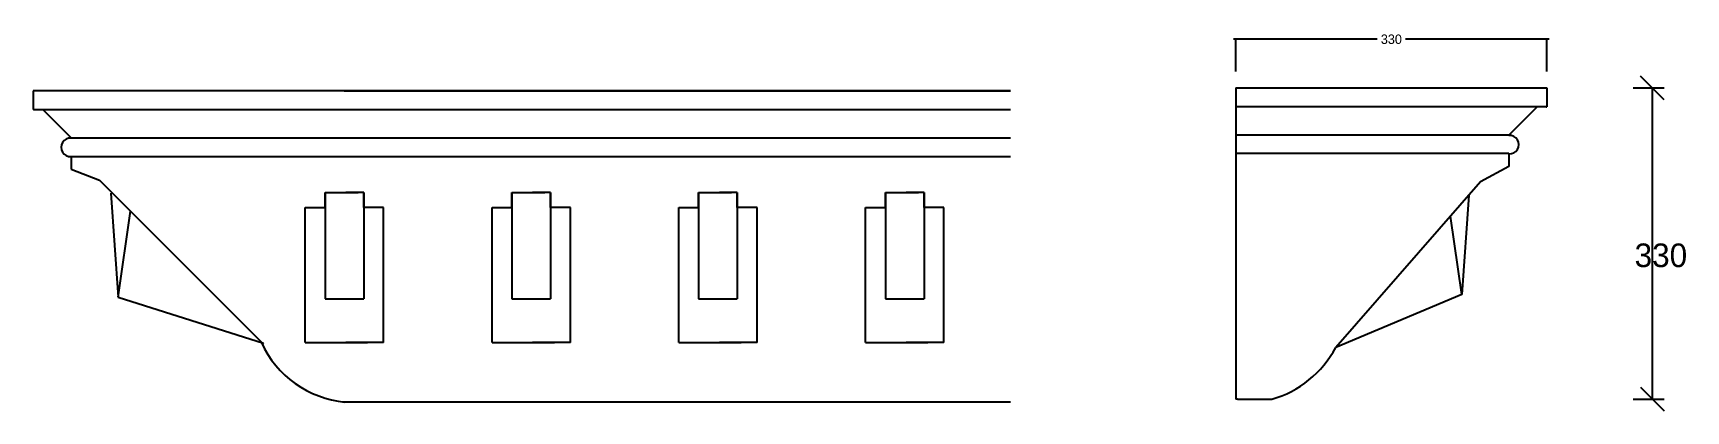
# Model space of a CAD drawing. Header units: metres. Extents: x 336 to 511, y 8 to 48.
import ezdxf

# ---------------------------------------------------------------- set-up
doc = ezdxf.new("R2010")
doc.units = ezdxf.units.M
doc.dimstyles.get("Standard").update_dxf_attribs({"dimtxt": 2.5, "dimasz": 2.5, "dimexe": 1.25, "dimexo": 0.625, "dimtad": 1, "dimcen": 2.5, "dimazin": 3, "dimtfac": 1, "dimtmove": 0, "dimatfit": 3})

# ---------------------------------------------------------------- blocks, each defined once
blk = doc.blocks.new('1')
for p, q in [((-0.21, 1.43), (-0.21, 1.59)), ((-0.21, 1.59), (-0.21, 0.46)), ((-0.21, 1.59), (-0.02, 1.59)), ((-0.06, 1.59), (0.14, 1.59)), ((0.2, 1.59), (0.01, 1.59)), ((0.2, 1.59), (0.2, 0.46)), ((0.2, 1.43), (0.2, 1.59)), ((-0.42, 0), (-0.42, 1.43)), ((-0.42, 1.43), (-0.21, 1.43)), ((0.41, 1.43), (0.2, 1.43)), ((0.41, 0), (0.41, 1.43)), ((-0.21, 0.46), (0.2, 0.46)), ((-0.42, 0), (-0.02, 0)), ((-0.24, 0), (0.24, 0)), ((0.41, 0), (0.01, 0))]:
    blk.add_line(p, q)
blk = doc.blocks.new('_OBLIQUE')
at = {"color": 0, "linetype": 'BYBLOCK'}
blk.add_line((-0.5, -0.5), (0.5, 0.5), dxfattribs=at)
blk = doc.blocks.new('*D1')
for p, q in [((478.15, 46.93), (462.9, 46.93)), ((463.15, 43.53), (463.15, 46.93)), ((496.4, 46.93), (481.15, 46.93)), ((496.15, 43.53), (496.15, 46.93))]:
    blk.add_line(p, q)
at = {"layer": 'Defpoints'}
for p in [(496.15, 46.93), (463.15, 43.53), (496.15, 43.53)]:
    blk.add_point(p, dxfattribs=at)
at = {"insert": (479.65, 46.93), "char_height": 1, "attachment_point": 5}
blk.add_mtext('330', dxfattribs=at)

msp = doc.modelspace()

# ---------------------------------------------------------------- linework, layer by layer
for p, q in [((439.27, 41.48), (335.61, 41.48)), ((335.61, 41.48), (335.61, 39.48)), ((368.61, 41.48), (439.27, 41.48)), ((463.15, 41.77), (463.15, 41.77)), ((463.15, 41.77), (496.15, 41.77)), ((463.15, 41.77), (463.15, 8.8)), ((496.15, 41.77), (496.15, 39.77)), ((505.29, 41.77), (508.57, 41.77)), ((507.32, 41.77), (507.32, 8.8)), ((335.71, 39.48), (335.61, 39.48)), ((335.65, 39.48), (439.27, 39.48)), ((336.65, 39.48), (339.65, 36.48)), ((496.11, 39.77), (463.15, 39.77)), ((495.11, 39.77), (492.11, 36.77)), ((496.05, 39.77), (496.15, 39.77)), ((339.65, 36.48), (439.27, 36.48)), ((492.11, 36.77), (463.15, 36.77)), ((339.66, 34.52), (439.27, 34.52)), ((339.66, 34.52), (339.66, 33.16)), ((492.11, 34.81), (463.15, 34.81)), ((492.11, 33.45), (489.11, 31.84)), ((492.11, 34.81), (492.11, 33.45)), ((339.66, 33.16), (342.65, 32)), ((342.65, 32), (360.05, 14.62)), ((489.11, 31.84), (473.76, 14.26)), ((343.87, 30.63), (344.64, 19.59)), ((487.85, 30.4), (487.12, 19.88)), ((344.64, 19.59), (345.96, 28.7)), ((487.12, 19.88), (485.92, 28.19)), ((344.64, 19.59), (360.05, 14.72)), ((487.12, 19.88), (473.76, 14.26)), ((463.33, 8.8), (463.15, 8.8)), ((463.33, 8.8), (466.96, 8.78)), ((505.29, 8.8), (508.57, 8.8)), ((368.44, 8.51), (439.27, 8.51))]:
    msp.add_line(p, q)
for centre, radius, start, end in [((339.56, 35.48), 0.97, 84.25, 275.75), ((492.2, 35.77), 0.97, 264.25, 95.75), ((369.79, 19.43), 11, 204.96, 264.21), ((463.82, 19.64), 11.3, 286.15, 331.61)]:
    msp.add_arc(centre, radius, start, end)

# ---------------------------------------------------------------- block references
at = {"xscale": 2.5, "yscale": 2.5, "zscale": 2.5}
for p, rotation in [((507.32, 41.77), 90), ((507.32, 8.8), 270)]:
    msp.add_blockref('_OBLIQUE', p, dxfattribs=dict(at, rotation=rotation))
at = {"xscale": 10, "yscale": 10, "zscale": 10}
for p in [(368.68, 14.81), (388.49, 14.81), (408.29, 14.81), (428.1, 14.81)]:
    msp.add_blockref('1', p, dxfattribs=at)

# ---------------------------------------------------------------- texts
at = {"insert": (505.44, 25.29), "char_height": 2.5, "attachment_point": 1}
msp.add_mtext('\\A1;330', dxfattribs=at)

# ---------------------------------------------------------------- dimensions: what is measured, and where the dimension line sits
dim = msp.add_linear_dim(base=(496.15, 46.93), p1=(496.15, 43.53), p2=(463.15, 43.53), text='330', dimstyle='Standard')
dim.commit()
dim.dimension.update_dxf_attribs({"geometry": '*D1', "text_midpoint": (479.65, 46.93)})

doc.saveas('drawing.dxf')
